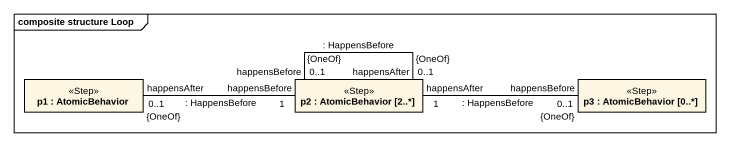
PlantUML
@startuml
mainframe composite structure Loop
rectangle "p1 : AtomicBehavior" as p1 <<Step>>
rectangle "p2 : AtomicBehavior [2..*]" as p2 <<Step>>
rectangle "p3 : AtomicBehavior [0..*]" as p3 <<Step>>
p1 "happensAfter\n0..1\n{OneOf}" -right- "happensBefore\n1" p2 : : HappensBefore
p2 "happensAfter\n0..1\n{OneOf}" -- "happensBefore\n0..1\n{OneOf}" p2 : : HappensBefore
p2 "happensAfter\n1" -right- "happensBefore\n0..1\n{OneOf}" p3 : : HappensBefore
@enduml
